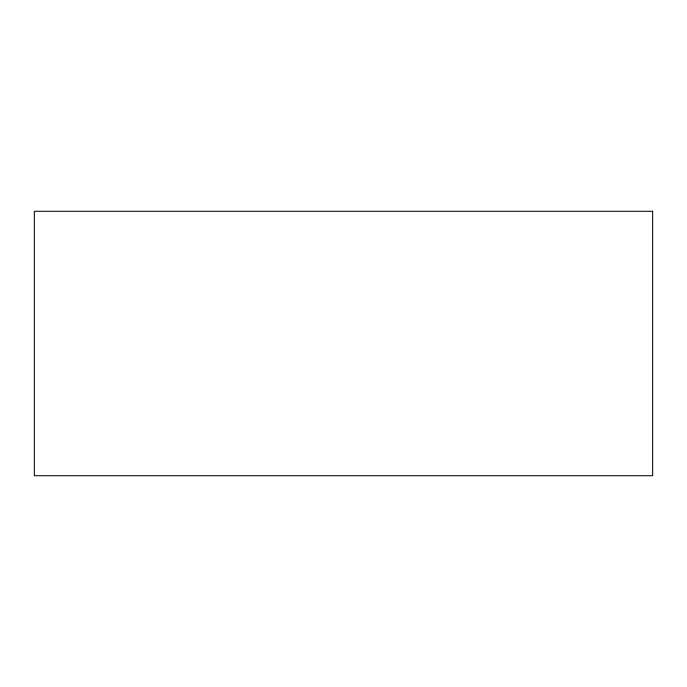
<?xml version="1.0" encoding="UTF-8"?>
<svg xmlns="http://www.w3.org/2000/svg" width="687" height="687" viewBox="0 0 687 687"><rect width="100%" height="100%" fill="white"/><g stroke="black" fill="none" stroke-linecap="round" stroke-linejoin="round"><path stroke-width="1.03" d="M652.65 211.278L34.35 211.278L34.35 475.722L652.65 475.722L652.65 211.278"/></g></svg>
